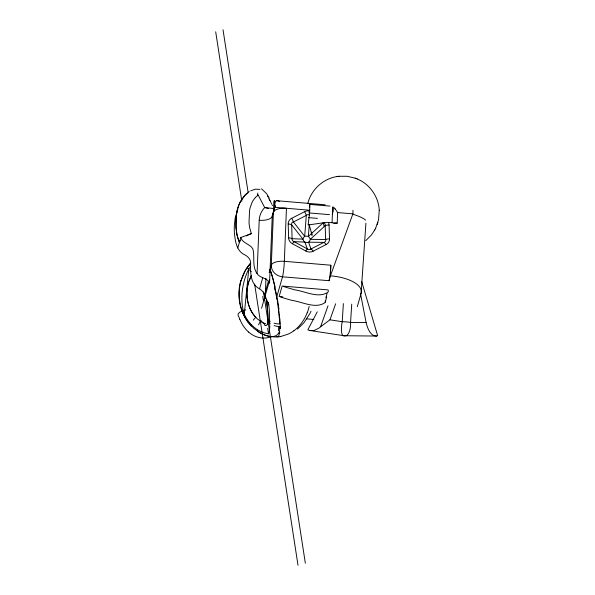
<?xml version="1.0" encoding="UTF-8"?>
<svg xmlns="http://www.w3.org/2000/svg" width="595" height="595" viewBox="0 0 595 595"><rect width="100%" height="100%" fill="white"/><g stroke="black" fill="none" stroke-linecap="round" stroke-linejoin="round"><path stroke-width="0.89" d="M242.053 309.742L242.559 312.07A2.916 1.465 78.7 0 1 242.701 312.412L242.864 312.829A9.483 5.868 81.5 0 0 242.931 313.186M279.947 327.548L279.947 326.506A11.722 7.527 3.2 0 1 274.124 325.577M255.322 197.644A9.855 8.88 16 0 0 254.995 197.986L252.83 200.902A7.646 6.895 16 0 1 252.674 201.222L252.384 201.742A15.998 14.414 16 0 0 252.161 202.166L250.153 207.633A45.369 40.884 16 0 0 249.573 210.407L249.022 222.255A57.894 52.167 16 0 0 249.721 227.967L251.388 233.612L240.804 237.487C242.641 243.511 250.168 243.891 252.868 248.97C254.853 256.527 252.273 264.939 256.118 272.101A13.707 12.346 16 0 0 257.077 273.566C259.963 278.49 267.371 277.367 269.557 283.22L272.235 216.349L274.83 207.298C273.804 203.616 275.061 198.663 279.442 201.393M257.077 273.574L259.204 220.262A23.436 21.122 16 0 1 264.708 207.558L258.423 195.502A4.373 3.942 16 0 1 258.066 194.929L257.642 194.334A0.878 0.788 16 0 1 257.345 194.163L257.955 195.353L257.427 195.777A0.982 0.885 16 0 0 257.181 195.911L256.259 196.714A2.566 2.313 16 0 0 256.036 196.9L255.783 197.168A9.096 8.196 16 0 1 255.523 197.443M265.958 278.363L265.154 298.601A11.722 10.561 16 0 0 259.561 288.835C250.48 284.313 250.406 272.986 250.621 264.173C251.335 258.885 247.066 255.672 242.805 253.805C236.245 249.372 235.233 240.655 234.445 233.418A76.874 69.265 16 0 1 234.318 225.728L235.189 217.986L237.821 209.328M324.149 226.368L323.197 222.805L309.251 224.828A3.384 1.435 2.3 0 1 308.121 224.903L309.348 215.026A4.872 0.454 -85.2 0 0 309.675 211.024L309.712 210.228A11.722 1.093 -85.2 0 0 309.638 204.397L329.98 206.101M332.062 222.686L332.479 212.274M269.178 272.644L271.305 265.221A11.722 4.961 2.3 0 1 284.336 261.309L330.842 265.214L330.418 275.82L329.02 280.706L282.513 276.809A11.722 10.561 16 0 1 271.305 265.221L273.849 201.579A11.722 1.093 -85.2 0 1 274.83 207.298L309.712 210.228M333.736 223.467A4.686 1.986 2.3 0 1 337.194 223.17L337.618 212.564L336.242 210.466M267.891 321.888L267.542 324.104M343.375 303.606L342.222 321.709A11.722 3.391 -81.3 0 0 344.059 335.729L376.672 336.049L377.632 335.639L361.701 281.554M351.734 304.119L350.567 322.408A11.722 5.407 -89.4 0 1 344.059 335.729L309.274 330.396L307.868 329.786L317.254 311.832M357.283 306.722L361.098 293.402L365.918 223.184M267.296 324.639A16.943 3.644 82.6 0 0 267.802 321.583L267.839 321.129M267.824 321.24L267.832 321.181A21.978 4.73 82.6 0 0 267.78 312.591M268.181 302.186L268.762 304.841A40.229 8.657 82.6 0 1 269.401 310.917L269.766 327.153A25.905 5.571 82.6 0 1 268.509 333.765C257.59 332.322 248.665 324.03 244.277 314.22L248.807 268.858L250.77 266.5M236.542 213.836L236.007 227.201A70.002 63.077 16 0 0 236.855 234.095L236.981 234.698A47.303 42.624 16 0 0 237.926 238.506L239.398 242.366A11.722 3.949 -25.9 0 1 240.663 240.298M375.594 228.376L378.539 219.845L379.26 210.266M307.764 203.676C311.007 189.805 323.137 178.604 337.231 176.522M237.628 208.741L237.405 209.589A58.377 52.598 16 0 0 236.609 213.456M237.673 208.577L238.55 205.825A27.943 25.176 16 0 1 238.751 205.297L239.517 203.453A20.208 18.214 16 0 1 239.956 202.538M237.792 247.974L240.804 237.487M259.561 288.835L262.752 277.724M265.43 291.647L268.434 281.152M261.569 308.299L269.691 279.992M276.474 297.85L282.513 276.809A11.722 1.093 -85.2 0 0 284.336 261.309L286.455 208.272A11.722 4.961 2.3 0 0 273.425 212.184A11.722 10.561 16 0 1 274.399 208.347M325.837 297.768L327.094 293.395M325.205 302.178L326.707 296.927M248.264 283.279L251.484 275.321M240.99 280.847L245.296 270.494M248.725 281.695C244.932 293.685 247.089 307.89 255.701 317.313A11.722 3.228 -43 0 0 253.247 320.192M377.245 224.456L377.907 222.404M279.345 331.727C275.894 340.459 263.816 335.461 258.223 331.765A11.722 3.711 -56.9 0 1 257.263 330.18M309.326 330.418L313.892 330.612L318.98 328.09A20.699 10.182 -66.4 0 0 319.247 327.89L319.5 327.689A18.847 9.267 -66.4 0 0 320.579 326.752L328.009 305.785M320.579 326.752L329.95 319.827L335.617 303.822M352.954 210.288A11.722 1.093 -85.2 0 1 352.895 213.85L330.418 275.82A35.157 14.89 2.3 0 1 361.098 293.402M249.097 280.602L251.38 275.507M248.74 191.917L249.268 191.53M307.154 312.806C304.462 319.865 299.947 326.313 293.833 330.805M257.695 193.434L257.858 193.048M310.434 312.479L311.007 311.207M258.535 324.833L260.35 321.255M248.807 268.858C243.459 279.687 241.012 292.004 242.158 304.045A41.271 32.532 -85.4 0 0 243.414 311.304M365.724 240.685L371.354 235.047L374.776 229.93M374.694 230.087L375.661 228.242M240.038 202.389L245.2 194.996A5.058 4.559 16 0 1 245.549 194.662L247.847 192.698M275.18 205.424L274.83 207.298M310.151 313.119L304.023 322.639L297.426 329.117M245.966 269.371L250.711 263.31A37.73 35.492 86 0 0 248.479 265.868M248.427 265.824C235.07 283.19 236.401 310.069 251.38 326.053A11.722 3.228 -43 0 1 250.904 324.587M247.892 266.53L247.215 267.467L249.008 269.728M278.854 336.301L277.91 336.889L276.734 336.368M248.189 266.136L250.569 263.31M323.197 222.805L308.374 236.379A4.686 1.83 4.4 0 0 304.7 236.282L293.417 221.987A4.686 1.465 62.9 0 0 291.714 218.283L304.595 211.694A7.363 6.634 16 0 1 308.232 210.846A7.028 6.329 16 0 1 309.675 211.032M323.412 222.775L324.111 222.664A13.477 5.705 2.3 0 1 326.216 222.411L326.662 222.404A6.381 2.7 2.3 0 1 328.47 222.441A7.497 6.753 16 0 1 329.072 225.029A4.686 1.956 -1.8 0 0 325.197 225.691L310.293 239.331A4.686 3.466 -89.2 0 1 308.545 242.195L310.992 248.985A4.686 1.465 62.9 0 1 313.126 251.187L326.015 244.597A7.341 6.612 16 0 0 329.526 238.87M247.081 193.308C239.279 199.823 236.297 210.295 235.925 220.12A76.874 69.265 16 0 0 236.051 227.818L237.026 234.891L239.398 242.366M293.417 221.987L306.299 215.397A2.692 2.655 50.9 0 1 309.385 214.944M310.992 248.985L323.873 242.396A4.686 1.465 62.9 0 1 326.015 244.597M250.688 190.817L255.441 189.158L259.948 189.396M376.672 336.049C370.127 336.339 367.465 327.786 366.111 322.564L360.518 293.67M271.803 336.733L266.59 337.908A36.057 28.419 -85.4 0 1 258.632 337.425A34.555 27.236 -85.4 0 1 248.584 332.032M245.705 309.883L240.038 312.033L238.179 313.691L238.104 315.61L238.692 316.607A4.217 3.325 -85.4 0 1 238.907 317.031L239.168 317.708A13.64 10.755 -85.4 0 0 239.287 318.02L239.778 319.24M280.766 336.487L288.411 334.033A35.782 33.893 82.2 0 0 293.826 330.79M339.016 176.276L347.138 176.276L355.319 178.203M337.067 176.544L339.18 176.254M366.111 322.564L350.567 322.408A11.722 2.417 3.7 0 0 342.222 321.709L329.95 319.827M329.08 225.029L329.504 238.87A4.686 1.956 -1.8 0 0 325.621 239.532L310.293 239.331A4.686 2.157 47.5 0 0 308.374 236.379L309.251 224.828L312.048 235.293A4.686 1.703 81.8 0 1 311.631 232.162M323.873 242.396L308.545 242.195A4.686 4.448 -19.8 0 1 304.878 242.098L294.019 241.652A4.686 0.491 -61.4 0 0 292.487 243.757L305.793 251.008A7.341 6.612 16 0 0 313.141 251.209M291.699 218.261A7.341 6.612 16 0 0 288.196 224.01L288.642 237.851A4.686 1.956 -1.8 0 1 292.093 238.692L302.959 239.145A4.686 4.12 -87.6 0 0 304.878 242.098L307.325 248.896A4.686 0.491 -61.4 0 0 305.793 251.008M325.197 204.784L276.675 200.701M337.618 212.564L352.895 213.85M308.931 212.928L329.504 214.654M308.5 217.629L317.447 218.38M328.47 222.441L337.194 223.17M282.818 296.846L279.137 296.533L282.149 286.039L328.098 289.899L328.306 290.814A2.968 2.67 16 0 1 328.046 292.093C318.593 298.861 305.22 291.238 294.927 289.877A267.162 240.737 16 0 1 286.426 287.4L283.681 286.545M306.447 318.838L313.848 319.455M274.05 208.577L264.708 207.558L268.442 208.429M265.363 325.368L264.388 325.004M280.669 297.031L283.413 297.894A267.162 240.737 16 0 0 291.914 300.371C302.215 301.732 315.588 309.348 325.041 302.587A2.968 2.67 16 0 0 325.301 301.308L325.234 300.854M357.045 178.879C369.696 183.996 378.658 196.804 379.268 210.407M355.163 178.143L357.201 178.939M294.019 241.652L307.325 248.896M260.997 333.371L253.82 328.418L248.1 322.118M261.51 188.808L266.634 193.695L269.118 197.83M288.218 224.01A4.686 1.956 -1.8 0 1 291.676 224.851L302.959 239.145A4.686 2.811 -38.3 0 1 304.7 236.282L306.299 215.397A4.686 1.465 62.9 0 0 304.595 211.694M335 208.726L335.818 209.864M267.49 196.157L267.795 196.647M268.583 197.971L268.895 198.522M269.185 199.057L269.468 199.585M269.193 199.072L270.16 200.902L269.877 200.359M268.762 304.841L263.607 292.257M270.39 201.37L270.695 201.965M270.985 202.56L271.275 203.148M271.558 203.721L271.833 204.293M272.235 205.134L272.503 205.684M243.348 314.026L242.983 313.141M269.84 270.004L270.308 271.394M244.277 314.22L243.422 311.304M274.592 287.102L277.069 299.605M274.853 288.233L275.5 291.267M277.263 300.728L278.906 312.501M223.021 29.75L248.189 192.847M263.488 291.974L264.18 296.481M264.321 297.381L305.339 563.205M262.752 296.451L263.31 300.088M267.661 328.291L268.509 333.75M215.688 31.795L241.83 201.207M254.623 284.105L298.006 565.25M266.419 299.813L267.743 311.832M278.653 310.374L279.851 323.94A11.722 6.59 1.2 0 1 274.109 323.189M267.564 309.504L267.943 318.831A11.722 6.59 1.2 0 0 270.108 321.315M325.197 225.691L325.621 239.532M291.676 224.851L292.093 238.692M279.962 327.614L279.97 328.336M249.394 306.946A36.585 34.331 -82 0 1 248.286 283.287M249.387 306.946A33.127 31.089 -82 0 0 253.396 314.524L257.382 318.965L262.194 322.334A22.625 21.234 -82 0 0 265.705 323.792M309.155 306.432A46.321 43.792 84.9 0 1 307.228 312.844M280.773 336.554A34.056 32.309 79.9 0 1 261.034 333.297M248.026 322.178A43.941 42.007 88.4 0 1 242.425 311.832M242.254 311.899A46.968 44.684 87 0 1 240.767 280.773M251.291 271.744A11.714 1.882 34.2 0 1 249.841 270.502M248.554 332.084A38.229 30.129 -85.4 0 1 239.815 319.217M249.521 323.249A27.772 21.747 88.8 0 1 243.526 313.907M269.914 269.78A52.888 12.964 81.8 0 1 270.814 272.51M270.911 271.93A55.558 13.239 81.4 0 1 275.15 287.727M275.701 290.985A50.999 10.889 80.9 0 1 277.508 300.668M270.435 270.613A55.573 13.306 81.5 0 1 274.86 286.626M277.463 299.441A45.592 9.081 80.8 0 1 278.958 309.497M279.129 313.729A37.879 6.181 81.1 0 1 279.524 317.775M279.806 318.318A33.075 5.176 81.3 0 1 280.282 328.618M279.665 327.354A28.694 4.135 81.6 0 1 279.591 331.579M279.776 332.337A27.318 4.329 80.5 0 1 279.665 333.364M279.419 332.493A28.389 4.663 79.9 0 1 278.75 335.833M270.063 323.353A11.722 7.527 3.2 0 1 267.876 320.445M267.601 320.303A12.22 5.846 75.1 0 1 267.638 321.702M266.441 299.969A34.622 7.452 82.6 0 1 267.497 308.656M267.438 324.007A4.158 2.506 66.8 0 1 265.377 325.495M264.544 324.245A12.16 7.594 61.9 0 1 261.019 320.556M278.572 326.447A23.882 10.584 63.9 0 1 278.423 330.701M246.367 235.94A11.722 3.949 -25.9 0 1 251.388 233.612M352.783 214.2A14.771 2.886 16.9 0 1 365.598 220.187M274.176 210.935A11.722 10.561 16 0 0 272.235 216.349A11.722 4.961 2.3 0 1 259.204 220.262M330.842 265.214A11.722 1.093 -85.2 0 1 329.02 280.706M291.58 224.865A2.841 2.521 58.9 0 1 293.387 221.89M293.997 241.726A2.841 2.135 35.9 0 1 291.996 238.662M311.066 249.045A2.841 2.038 8.6 0 1 307.258 248.955M325.718 239.502A2.841 2.328 -17.3 0 1 323.911 242.477M323.449 222.671A2.811 2.678 -32.5 0 1 325.279 225.698M292.48 243.779A7.341 6.612 16 0 1 288.62 237.851M309.638 204.397A4.686 0.439 -85.2 0 1 309.645 207.157M309.4 210.109A4.686 0.439 -85.2 0 1 309.073 212.326M332.947 206.896A11.722 1.093 -85.2 0 1 332.962 212.177M332.94 207.09A4.686 0.439 -85.2 0 1 332.308 214.371M334.189 207.774A9.193 1.108 38.4 0 1 334.583 208.034M334.881 208.711A13.149 1.026 56.7 0 1 335.089 208.994"/></g></svg>
